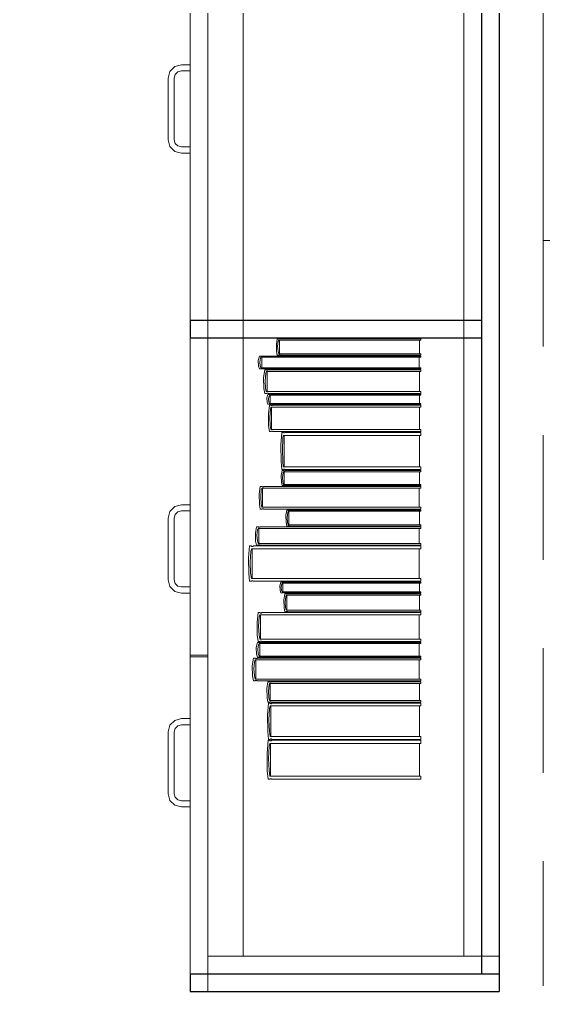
# Model space of a CAD drawing. Header units: inches. Extents: x -38 to 5698, y -33 to 92.
# Drawn here: x 121.977 to 122.57, y 38.133 to 39.25 of the extents above; entities that cross this region are included whole.
import ezdxf

# ---------------------------------------------------------------- set-up
doc = ezdxf.new("R2010")
doc.units = ezdxf.units.IN
doc.header["$MEASUREMENT"] = 0
doc.set_wipeout_variables(frame=1)
doc.linetypes.add('Hidden Line', pattern=[0.195611, 0.141111, -0.0545])
doc.linetypes.add('Wipeout_Contour', pattern=[1, 0, -1])
for name, color, linetype in [('02 _ ARQ _ ZON _ Espacio.3D', 7, 'Continuous'), ('08 _ STR _ EXT _ 09 Vigas', 7, 'Continuous'), ('Interior - Mobiliario', 7, 'Continuous')]:
    doc.layers.add(name, color=color, linetype=linetype)

msp = doc.modelspace()

# ---------------------------------------------------------------- linework, layer by layer
at = {"layer": '02 _ ARQ _ ZON _ Espacio.3D', "color": 254, "linetype": 'Continuous', "lineweight": 0, "flags": 128}
msp.add_lwpolyline([(115.57, 30.8002), (116.07, 30.8001), (116.07, 30.2), (116.67, 30.1999), (116.67, 29.7), (122.57, 29.7), (122.57, 30.2), (122.57, 30.6), (122.812, 30.6), (122.812, 39), (122.57, 39), (122.57, 39.75), (116.07, 39.75), (116.07, 39.65), (116.07, 39), (115.57, 39)], dxfattribs=at)
at = {"layer": '08 _ STR _ EXT _ 09 Vigas', "color": 251, "linetype": 'Hidden Line', "lineweight": 13}
msp.add_line((122.57, 30.2), (122.57, 39.4), dxfattribs=at)
at = {"layer": 'Interior - Mobiliario', "color": 175, "linetype": 'Continuous', "lineweight": 13}
for p, q in [((122.19, 38.17), (122.19, 39.63)), ((122.5, 39.63), (122.5, 38.17)), ((122.147, 39.1915), (122.145, 39.184)), ((122.1525, 39.197), (122.147, 39.1915)), ((122.16, 39.199), (122.1525, 39.197)), ((122.1531, 39.188), (122.156, 39.1909)), ((122.156, 39.1909), (122.16, 39.192)), ((122.17, 39.199), (122.16, 39.199)), ((122.16, 39.192), (122.17, 39.192)), ((122.17, 39.192), (122.17, 39.199)), ((122.145, 39.184), (122.145, 39.114)), ((122.152, 39.184), (122.1531, 39.188)), ((122.152, 39.114), (122.152, 39.184)), ((122.145, 39.114), (122.147, 39.1065)), ((122.1531, 39.11), (122.152, 39.114)), ((122.147, 39.1065), (122.1525, 39.101)), ((122.156, 39.1071), (122.1531, 39.11)), ((122.16, 39.106), (122.156, 39.1071)), ((122.17, 39.106), (122.16, 39.106)), ((122.17, 39.099), (122.17, 39.106)), ((122.1525, 39.101), (122.16, 39.099)), ((122.16, 39.099), (122.17, 39.099)), ((122.2678, 38.8744), (122.2676, 38.8828)), ((122.2691, 38.8804), (122.2695, 38.8746)), ((122.2472, 38.8645), (122.2484, 38.8694)), ((122.2484, 38.8694), (122.2504, 38.8694)), ((122.2497, 38.8671), (122.2489, 38.8626)), ((122.2502, 38.8682), (122.2497, 38.8671)), ((122.4313, 38.8682), (122.2502, 38.8682)), ((122.2504, 38.8694), (122.2506, 38.8693)), ((122.2506, 38.8693), (122.2508, 38.8692)), ((122.2508, 38.8692), (122.251, 38.8691)), ((122.251, 38.8691), (122.2513, 38.8691)), ((122.2512, 38.856), (122.2512, 38.8682)), ((122.2513, 38.8691), (122.2516, 38.8691)), ((122.2516, 38.8691), (122.2518, 38.8691)), ((122.2518, 38.8691), (122.2521, 38.8692)), ((122.2521, 38.8692), (122.2523, 38.8693)), ((122.2523, 38.8693), (122.2524, 38.8694)), ((122.2524, 38.8694), (122.4313, 38.8694)), ((122.2687, 38.8704), (122.2678, 38.8744)), ((122.2704, 38.8704), (122.2687, 38.8704)), ((122.2695, 38.8746), (122.2703, 38.8718)), ((122.2703, 38.8718), (122.4313, 38.8718)), ((122.2705, 38.8704), (122.2704, 38.8704)), ((122.2707, 38.8705), (122.2705, 38.8704)), ((122.271, 38.8706), (122.2707, 38.8705)), ((122.2712, 38.8707), (122.271, 38.8706)), ((122.2714, 38.8707), (122.2712, 38.8707)), ((122.2717, 38.8706), (122.2714, 38.8707)), ((122.2719, 38.8706), (122.2717, 38.8706)), ((122.2721, 38.8705), (122.2719, 38.8706)), ((122.2722, 38.8704), (122.2721, 38.8705)), ((122.4313, 38.8704), (122.2722, 38.8704)), ((122.4295, 38.8682), (122.4295, 38.856)), ((122.4313, 38.8718), (122.4313, 38.8704)), ((122.4313, 38.8694), (122.4313, 38.8682)), ((122.2474, 38.858), (122.2472, 38.8645)), ((122.2484, 38.8548), (122.2474, 38.858)), ((122.2489, 38.8626), (122.2494, 38.8582)), ((122.2494, 38.8582), (122.2502, 38.856)), ((122.2502, 38.856), (122.4313, 38.856)), ((122.4313, 38.856), (122.4313, 38.8548)), ((122.2504, 38.8548), (122.2484, 38.8548)), ((122.2505, 38.8549), (122.2504, 38.8548)), ((122.2507, 38.855), (122.2505, 38.8549)), ((122.251, 38.855), (122.2507, 38.855)), ((122.2513, 38.8551), (122.251, 38.855)), ((122.2515, 38.8551), (122.2513, 38.8551)), ((122.2518, 38.8551), (122.2515, 38.8551)), ((122.252, 38.855), (122.2518, 38.8551)), ((122.2523, 38.8549), (122.252, 38.855)), ((122.2524, 38.8548), (122.2523, 38.8549)), ((122.4313, 38.8548), (122.2524, 38.8548)), ((122.2532, 38.8449), (122.2544, 38.8538)), ((122.2535, 38.8328), (122.2532, 38.8449)), ((122.2544, 38.8538), (122.2563, 38.8538)), ((122.2557, 38.8496), (122.2549, 38.8414)), ((122.2562, 38.8517), (122.2557, 38.8496)), ((122.4313, 38.8517), (122.2562, 38.8517)), ((122.2563, 38.8538), (122.2565, 38.8537)), ((122.2565, 38.8537), (122.2567, 38.8535)), ((122.2567, 38.8535), (122.257, 38.8534)), ((122.257, 38.8534), (122.2572, 38.8534)), ((122.2571, 38.8291), (122.2571, 38.8517)), ((122.2571, 38.8517), (122.4296, 38.8517)), ((122.2572, 38.8534), (122.2575, 38.8534)), ((122.2575, 38.8534), (122.2577, 38.8535)), ((122.2577, 38.8535), (122.258, 38.8536)), ((122.258, 38.8536), (122.2582, 38.8537)), ((122.2582, 38.8537), (122.2583, 38.8538)), ((122.2583, 38.8538), (122.4313, 38.8538)), ((122.4296, 38.8517), (122.4296, 38.8291)), ((122.4313, 38.8538), (122.4313, 38.8517)), ((122.2549, 38.8414), (122.2554, 38.8331)), ((122.2544, 38.8269), (122.2535, 38.8328)), ((122.2563, 38.8269), (122.2544, 38.8269)), ((122.2554, 38.8331), (122.2562, 38.8291)), ((122.2562, 38.8291), (122.4313, 38.8291)), ((122.2564, 38.827), (122.2563, 38.8269)), ((122.2567, 38.8272), (122.2564, 38.827)), ((122.2569, 38.8273), (122.2567, 38.8272)), ((122.2572, 38.8273), (122.2569, 38.8273)), ((122.2569, 38.8222), (122.2581, 38.8259)), ((122.2571, 38.8172), (122.2569, 38.8222)), ((122.4296, 38.8291), (122.2571, 38.8291)), ((122.2574, 38.8274), (122.2572, 38.8273)), ((122.2577, 38.8273), (122.2574, 38.8274)), ((122.2579, 38.8272), (122.2577, 38.8273)), ((122.2582, 38.8271), (122.2579, 38.8272)), ((122.2581, 38.8259), (122.26, 38.8259)), ((122.2583, 38.8269), (122.2582, 38.8271)), ((122.4313, 38.8269), (122.2583, 38.8269)), ((122.2593, 38.8242), (122.2586, 38.8208)), ((122.2598, 38.825), (122.2593, 38.8242)), ((122.4313, 38.825), (122.2598, 38.825)), ((122.26, 38.8259), (122.2601, 38.8258)), ((122.2601, 38.8258), (122.2603, 38.8258)), ((122.2603, 38.8258), (122.2606, 38.8257)), ((122.2606, 38.8257), (122.2608, 38.8257)), ((122.2607, 38.8157), (122.2607, 38.825)), ((122.2608, 38.8257), (122.2611, 38.8257)), ((122.2611, 38.8257), (122.2613, 38.8257)), ((122.2613, 38.8257), (122.2616, 38.8258)), ((122.2616, 38.8258), (122.2618, 38.8259)), ((122.2618, 38.8259), (122.2619, 38.8259)), ((122.2619, 38.8259), (122.4313, 38.8259)), ((122.4296, 38.825), (122.4296, 38.8157)), ((122.4313, 38.8291), (122.4313, 38.8269)), ((122.4313, 38.8259), (122.4313, 38.825)), ((122.2581, 38.8148), (122.2571, 38.8172)), ((122.26, 38.8148), (122.2581, 38.8148)), ((122.2586, 38.8208), (122.259, 38.8173)), ((122.2586, 38.8038), (122.2597, 38.8138)), ((122.259, 38.8173), (122.2598, 38.8157)), ((122.2597, 38.8138), (122.2616, 38.8138)), ((122.2598, 38.8157), (122.4313, 38.8157)), ((122.2601, 38.8148), (122.26, 38.8148)), ((122.2603, 38.8149), (122.2601, 38.8148)), ((122.2605, 38.8149), (122.2603, 38.8149)), ((122.2608, 38.815), (122.2605, 38.8149)), ((122.261, 38.815), (122.2608, 38.815)), ((122.2613, 38.815), (122.261, 38.815)), ((122.2615, 38.8114), (122.261, 38.8091)), ((122.2615, 38.8149), (122.2613, 38.815)), ((122.2617, 38.8149), (122.2615, 38.8149)), ((122.4313, 38.8114), (122.2615, 38.8114)), ((122.2616, 38.8138), (122.2618, 38.8136)), ((122.2619, 38.8148), (122.2617, 38.8149)), ((122.2618, 38.8136), (122.262, 38.8135)), ((122.4313, 38.8148), (122.2619, 38.8148)), ((122.262, 38.8135), (122.2622, 38.8133)), ((122.2622, 38.8133), (122.2625, 38.8133)), ((122.2623, 38.7863), (122.2623, 38.8114)), ((122.2625, 38.8133), (122.2627, 38.8133)), ((122.2627, 38.8133), (122.263, 38.8134)), ((122.263, 38.8134), (122.2632, 38.8135)), ((122.2632, 38.8135), (122.2634, 38.8137)), ((122.2634, 38.8137), (122.2635, 38.8138)), ((122.2635, 38.8138), (122.4313, 38.8138)), ((122.4296, 38.8114), (122.4296, 38.7863)), ((122.4313, 38.8157), (122.4313, 38.8148)), ((122.4313, 38.8138), (122.4313, 38.8114)), ((122.2588, 38.7905), (122.2586, 38.8038)), ((122.261, 38.8091), (122.2602, 38.8)), ((122.2602, 38.8), (122.2607, 38.7908)), ((122.2597, 38.784), (122.2588, 38.7905)), ((122.2607, 38.7908), (122.2615, 38.7863)), ((122.2616, 38.784), (122.2597, 38.784)), ((122.2615, 38.7863), (122.4313, 38.7863)), ((122.2617, 38.7841), (122.2616, 38.784)), ((122.2619, 38.7843), (122.2617, 38.7841)), ((122.2622, 38.7844), (122.2619, 38.7843)), ((122.2624, 38.7844), (122.2622, 38.7844)), ((122.2627, 38.7845), (122.2624, 38.7844)), ((122.2629, 38.7844), (122.2627, 38.7845)), ((122.2631, 38.7843), (122.2629, 38.7844)), ((122.2634, 38.7841), (122.2631, 38.7843)), ((122.2635, 38.784), (122.2634, 38.7841)), ((122.4313, 38.784), (122.2635, 38.784)), ((122.2728, 38.7689), (122.2739, 38.783)), ((122.2739, 38.783), (122.2756, 38.783)), ((122.2755, 38.7796), (122.275, 38.7764)), ((122.4313, 38.7796), (122.2755, 38.7796)), ((122.2756, 38.783), (122.2757, 38.7827)), ((122.2757, 38.7827), (122.2759, 38.7825)), ((122.2759, 38.7825), (122.2762, 38.7823)), ((122.2762, 38.7823), (122.2764, 38.7823)), ((122.2763, 38.7441), (122.2763, 38.7796)), ((122.2764, 38.7823), (122.2766, 38.7823)), ((122.2766, 38.7823), (122.2769, 38.7824)), ((122.2769, 38.7824), (122.2771, 38.7825)), ((122.2771, 38.7825), (122.2773, 38.7828)), ((122.2773, 38.7828), (122.2774, 38.783)), ((122.2774, 38.783), (122.4313, 38.783)), ((122.4298, 38.7796), (122.4298, 38.7441)), ((122.4313, 38.7863), (122.4313, 38.784)), ((122.4313, 38.783), (122.4313, 38.7796)), ((122.273, 38.75), (122.2728, 38.7689)), ((122.275, 38.7764), (122.2744, 38.7634)), ((122.2744, 38.7634), (122.2748, 38.7505)), ((122.2739, 38.7408), (122.273, 38.75)), ((122.2748, 38.7505), (122.2755, 38.7441)), ((122.2755, 38.7441), (122.4313, 38.7441)), ((122.4313, 38.7441), (122.4313, 38.7408)), ((122.2732, 38.7341), (122.2743, 38.7398)), ((122.2734, 38.7265), (122.2732, 38.7341)), ((122.2756, 38.7408), (122.2739, 38.7408)), ((122.2743, 38.7398), (122.276, 38.7398)), ((122.2754, 38.7371), (122.2747, 38.7319)), ((122.2759, 38.7384), (122.2754, 38.7371)), ((122.2757, 38.7409), (122.2756, 38.7408)), ((122.2759, 38.7412), (122.2757, 38.7409)), ((122.2761, 38.7414), (122.2759, 38.7412)), ((122.4313, 38.7384), (122.2759, 38.7384)), ((122.276, 38.7398), (122.2761, 38.7397)), ((122.2763, 38.7415), (122.2761, 38.7414)), ((122.2761, 38.7397), (122.2763, 38.7396)), ((122.2766, 38.7415), (122.2763, 38.7415)), ((122.2763, 38.7396), (122.2765, 38.7395)), ((122.2765, 38.7395), (122.2768, 38.7395)), ((122.2768, 38.7414), (122.2766, 38.7415)), ((122.2766, 38.7241), (122.2766, 38.7384)), ((122.277, 38.7412), (122.2768, 38.7414)), ((122.2768, 38.7395), (122.277, 38.7395)), ((122.2772, 38.741), (122.277, 38.7412)), ((122.277, 38.7395), (122.2772, 38.7395)), ((122.2774, 38.7408), (122.2772, 38.741)), ((122.2772, 38.7395), (122.2775, 38.7396)), ((122.4313, 38.7408), (122.2774, 38.7408)), ((122.2775, 38.7396), (122.2777, 38.7397)), ((122.2777, 38.7397), (122.2777, 38.7398)), ((122.2777, 38.7398), (122.4313, 38.7398)), ((122.4298, 38.7384), (122.4298, 38.7241)), ((122.4313, 38.7398), (122.4313, 38.7384)), ((122.2481, 38.7132), (122.2494, 38.7218)), ((122.2494, 38.7218), (122.2513, 38.7218)), ((122.2513, 38.7218), (122.2515, 38.7216)), ((122.253, 38.7215), (122.2533, 38.7217)), ((122.2533, 38.7217), (122.2534, 38.7218)), ((122.2534, 38.7218), (122.4313, 38.7218)), ((122.2743, 38.7228), (122.2734, 38.7265)), ((122.276, 38.7228), (122.2743, 38.7228)), ((122.2747, 38.7319), (122.2751, 38.7267)), ((122.2751, 38.7267), (122.2759, 38.7241)), ((122.2759, 38.7241), (122.4313, 38.7241)), ((122.2761, 38.7228), (122.276, 38.7228)), ((122.2763, 38.723), (122.2761, 38.7228)), ((122.2765, 38.723), (122.2763, 38.723)), ((122.2767, 38.7231), (122.2765, 38.723)), ((122.277, 38.7231), (122.2767, 38.7231)), ((122.2772, 38.723), (122.277, 38.7231)), ((122.2774, 38.723), (122.2772, 38.723)), ((122.2776, 38.7229), (122.2774, 38.723)), ((122.2777, 38.7228), (122.2776, 38.7229)), ((122.4313, 38.7228), (122.2777, 38.7228)), ((122.4313, 38.7241), (122.4313, 38.7228)), ((122.4313, 38.7218), (122.4313, 38.7197)), ((122.2484, 38.7018), (122.2481, 38.7132)), ((122.2506, 38.7178), (122.2499, 38.7099)), ((122.2512, 38.7197), (122.2506, 38.7178)), ((122.4313, 38.7197), (122.2512, 38.7197)), ((122.2515, 38.7216), (122.2517, 38.7215)), ((122.2517, 38.7215), (122.252, 38.7214)), ((122.252, 38.7214), (122.2522, 38.7214)), ((122.2521, 38.6982), (122.2521, 38.7197)), ((122.2522, 38.7214), (122.2525, 38.7214)), ((122.2525, 38.7214), (122.2528, 38.7214)), ((122.2528, 38.7214), (122.253, 38.7215)), ((122.4295, 38.7197), (122.4295, 38.6982)), ((122.1525, 38.699), (122.16, 38.701)), ((122.16, 38.701), (122.17, 38.701)), ((122.17, 38.701), (122.17, 38.694)), ((122.2494, 38.6961), (122.2484, 38.7018)), ((122.2499, 38.7099), (122.2503, 38.702)), ((122.2503, 38.702), (122.2512, 38.6982)), ((122.145, 38.686), (122.147, 38.6935)), ((122.147, 38.6935), (122.1525, 38.699)), ((122.1531, 38.69), (122.152, 38.686)), ((122.156, 38.6929), (122.1531, 38.69)), ((122.16, 38.694), (122.156, 38.6929)), ((122.17, 38.694), (122.16, 38.694)), ((122.2513, 38.6961), (122.2494, 38.6961)), ((122.2512, 38.6982), (122.4313, 38.6982)), ((122.2514, 38.6962), (122.2513, 38.6961)), ((122.2517, 38.6964), (122.2514, 38.6962)), ((122.2519, 38.6965), (122.2517, 38.6964)), ((122.2522, 38.6966), (122.2519, 38.6965)), ((122.2524, 38.6966), (122.2522, 38.6966)), ((122.2527, 38.6965), (122.2524, 38.6966)), ((122.253, 38.6964), (122.2527, 38.6965)), ((122.2532, 38.6963), (122.253, 38.6964)), ((122.2534, 38.6961), (122.2532, 38.6963)), ((122.4313, 38.6961), (122.2534, 38.6961)), ((122.2784, 38.6891), (122.2794, 38.6951)), ((122.2786, 38.6809), (122.2784, 38.6891)), ((122.2794, 38.6951), (122.281, 38.6951)), ((122.2805, 38.6923), (122.2798, 38.6867)), ((122.2809, 38.6937), (122.2805, 38.6923)), ((122.4313, 38.6937), (122.2809, 38.6937)), ((122.281, 38.6951), (122.2812, 38.695)), ((122.2812, 38.695), (122.2814, 38.6949)), ((122.2814, 38.6949), (122.2816, 38.6949)), ((122.2816, 38.6949), (122.2818, 38.6948)), ((122.2817, 38.6784), (122.2817, 38.6937)), ((122.2818, 38.6948), (122.282, 38.6948)), ((122.282, 38.6948), (122.2822, 38.6949)), ((122.2822, 38.6949), (122.2825, 38.6949)), ((122.2825, 38.6949), (122.2826, 38.6951)), ((122.2826, 38.6951), (122.2827, 38.6951)), ((122.2827, 38.6951), (122.4313, 38.6951)), ((122.4298, 38.6937), (122.4298, 38.6784)), ((122.4313, 38.6982), (122.4313, 38.6961)), ((122.4313, 38.6951), (122.4313, 38.6937)), ((122.145, 38.616), (122.145, 38.686)), ((122.152, 38.686), (122.152, 38.616)), ((122.2794, 38.6769), (122.2786, 38.6809)), ((122.2798, 38.6867), (122.2802, 38.6811)), ((122.2802, 38.6811), (122.2809, 38.6784)), ((122.2809, 38.6784), (122.4313, 38.6784)), ((122.2813, 38.6771), (122.2811, 38.677)), ((122.2815, 38.6772), (122.2813, 38.6771)), ((122.2817, 38.6772), (122.2815, 38.6772)), ((122.282, 38.6772), (122.2817, 38.6772)), ((122.2822, 38.6772), (122.282, 38.6772)), ((122.2824, 38.6771), (122.2822, 38.6772)), ((122.2826, 38.677), (122.2824, 38.6771)), ((122.2827, 38.6769), (122.2826, 38.677)), ((122.4313, 38.6784), (122.4313, 38.6769)), ((122.2439, 38.6691), (122.2451, 38.6759)), ((122.2441, 38.66), (122.2439, 38.6691)), ((122.2451, 38.6759), (122.2471, 38.6759)), ((122.2464, 38.6727), (122.2456, 38.6665)), ((122.2456, 38.6665), (122.2461, 38.6602)), ((122.247, 38.6743), (122.2464, 38.6727)), ((122.4313, 38.6743), (122.247, 38.6743)), ((122.2471, 38.6759), (122.2473, 38.6758)), ((122.2473, 38.6758), (122.2475, 38.6757)), ((122.2475, 38.6757), (122.2478, 38.6756)), ((122.2478, 38.6756), (122.2481, 38.6756)), ((122.2479, 38.6571), (122.2479, 38.6743)), ((122.2481, 38.6756), (122.2483, 38.6756)), ((122.2483, 38.6756), (122.2486, 38.6756)), ((122.2486, 38.6756), (122.2489, 38.6757)), ((122.2489, 38.6757), (122.2491, 38.6759)), ((122.2491, 38.6759), (122.2492, 38.6759)), ((122.2492, 38.6759), (122.4313, 38.6759)), ((122.281, 38.6769), (122.2794, 38.6769)), ((122.2811, 38.677), (122.281, 38.6769)), ((122.4313, 38.6769), (122.2827, 38.6769)), ((122.4295, 38.6743), (122.4295, 38.6571)), ((122.4313, 38.6759), (122.4313, 38.6743)), ((122.2451, 38.6555), (122.2441, 38.66)), ((122.2471, 38.6555), (122.2451, 38.6555)), ((122.2461, 38.6602), (122.247, 38.6571)), ((122.247, 38.6571), (122.4313, 38.6571)), ((122.2472, 38.6556), (122.2471, 38.6555)), ((122.2475, 38.6557), (122.2472, 38.6556)), ((122.2477, 38.6558), (122.2475, 38.6557)), ((122.248, 38.6558), (122.2477, 38.6558)), ((122.2483, 38.6558), (122.248, 38.6558)), ((122.2485, 38.6558), (122.2483, 38.6558)), ((122.2488, 38.6557), (122.2485, 38.6558)), ((122.249, 38.6556), (122.2488, 38.6557)), ((122.2492, 38.6555), (122.249, 38.6556)), ((122.4313, 38.6555), (122.2492, 38.6555)), ((122.4313, 38.6571), (122.4313, 38.6555)), ((122.236, 38.6411), (122.2373, 38.6545)), ((122.2373, 38.6545), (122.2394, 38.6545)), ((122.2387, 38.6482), (122.2379, 38.636)), ((122.2393, 38.6513), (122.2387, 38.6482)), ((122.4313, 38.6513), (122.2393, 38.6513)), ((122.2394, 38.6545), (122.2396, 38.6543)), ((122.2396, 38.6543), (122.2399, 38.654)), ((122.2399, 38.654), (122.2401, 38.6539)), ((122.2401, 38.6539), (122.2404, 38.6538)), ((122.2402, 38.6176), (122.2402, 38.6513)), ((122.2404, 38.6538), (122.2407, 38.6538)), ((122.2407, 38.6538), (122.241, 38.6539)), ((122.241, 38.6539), (122.2412, 38.6541)), ((122.2412, 38.6541), (122.2415, 38.6543)), ((122.2415, 38.6543), (122.2416, 38.6545)), ((122.2416, 38.6545), (122.4313, 38.6545)), ((122.4294, 38.6513), (122.4294, 38.6176)), ((122.4313, 38.6545), (122.4313, 38.6513)), ((122.2363, 38.6232), (122.236, 38.6411)), ((122.2379, 38.636), (122.2384, 38.6236)), ((122.2373, 38.6144), (122.2363, 38.6232)), ((122.2384, 38.6236), (122.2393, 38.6176)), ((122.147, 38.6085), (122.145, 38.616)), ((122.152, 38.616), (122.1531, 38.612)), ((122.1531, 38.612), (122.156, 38.6091)), ((122.2394, 38.6144), (122.2373, 38.6144)), ((122.2393, 38.6176), (122.4313, 38.6176)), ((122.2396, 38.6146), (122.2394, 38.6144)), ((122.2398, 38.6148), (122.2396, 38.6146)), ((122.2401, 38.615), (122.2398, 38.6148)), ((122.2403, 38.6151), (122.2401, 38.615)), ((122.2406, 38.6151), (122.2403, 38.6151)), ((122.2409, 38.615), (122.2406, 38.6151)), ((122.2412, 38.6149), (122.2409, 38.615)), ((122.2414, 38.6146), (122.2412, 38.6149)), ((122.2416, 38.6144), (122.2414, 38.6146)), ((122.4313, 38.6144), (122.2416, 38.6144)), ((122.2717, 38.6094), (122.2727, 38.6134)), ((122.2727, 38.6134), (122.2744, 38.6134)), ((122.2738, 38.6116), (122.2732, 38.6079)), ((122.2743, 38.6125), (122.2738, 38.6116)), ((122.4313, 38.6125), (122.2743, 38.6125)), ((122.2744, 38.6134), (122.2746, 38.6134)), ((122.2746, 38.6134), (122.2748, 38.6133)), ((122.2748, 38.6133), (122.275, 38.6133)), ((122.275, 38.6133), (122.2752, 38.6132)), ((122.2751, 38.6024), (122.2751, 38.6125)), ((122.2752, 38.6132), (122.2755, 38.6132)), ((122.2755, 38.6132), (122.2757, 38.6133)), ((122.2757, 38.6133), (122.2759, 38.6133)), ((122.2759, 38.6133), (122.2761, 38.6134)), ((122.2761, 38.6134), (122.2762, 38.6134)), ((122.2762, 38.6134), (122.4313, 38.6134)), ((122.4298, 38.6125), (122.4298, 38.6024)), ((122.4313, 38.6176), (122.4313, 38.6144)), ((122.4313, 38.6134), (122.4313, 38.6125)), ((122.1525, 38.603), (122.147, 38.6085)), ((122.16, 38.601), (122.1525, 38.603)), ((122.156, 38.6091), (122.16, 38.608)), ((122.16, 38.608), (122.17, 38.608)), ((122.17, 38.601), (122.16, 38.601)), ((122.17, 38.608), (122.17, 38.601)), ((122.2719, 38.604), (122.2717, 38.6094)), ((122.2727, 38.6014), (122.2719, 38.604)), ((122.2744, 38.6014), (122.2727, 38.6014)), ((122.2732, 38.6079), (122.2736, 38.6042)), ((122.2736, 38.6042), (122.2743, 38.6024)), ((122.2743, 38.6024), (122.4313, 38.6024)), ((122.2745, 38.6014), (122.2744, 38.6014)), ((122.2747, 38.6015), (122.2745, 38.6014)), ((122.2749, 38.6016), (122.2747, 38.6015)), ((122.2752, 38.6016), (122.2749, 38.6016)), ((122.2754, 38.6016), (122.2752, 38.6016)), ((122.2756, 38.6016), (122.2754, 38.6016)), ((122.2759, 38.6015), (122.2756, 38.6016)), ((122.2761, 38.6015), (122.2759, 38.6015)), ((122.2762, 38.6014), (122.2761, 38.6015)), ((122.4313, 38.6014), (122.2762, 38.6014)), ((122.2762, 38.5936), (122.2772, 38.6004)), ((122.2772, 38.6004), (122.2789, 38.6004)), ((122.2789, 38.6004), (122.279, 38.6003)), ((122.279, 38.6003), (122.2792, 38.6002)), ((122.2792, 38.6002), (122.2794, 38.6001)), ((122.2794, 38.6001), (122.2797, 38.6001)), ((122.2797, 38.6001), (122.2799, 38.6001)), ((122.2799, 38.6001), (122.2801, 38.6001)), ((122.2801, 38.6001), (122.2803, 38.6002)), ((122.2803, 38.6002), (122.2805, 38.6003)), ((122.2805, 38.6003), (122.2806, 38.6004)), ((122.2806, 38.6004), (122.4313, 38.6004)), ((122.4313, 38.6024), (122.4313, 38.6014)), ((122.4313, 38.6004), (122.4313, 38.5988)), ((122.2764, 38.5845), (122.2762, 38.5936)), ((122.2783, 38.5972), (122.2777, 38.591)), ((122.2777, 38.591), (122.2781, 38.5847)), ((122.2788, 38.5988), (122.2783, 38.5972)), ((122.4313, 38.5988), (122.2788, 38.5988)), ((122.2795, 38.5816), (122.2795, 38.5988)), ((122.4298, 38.5988), (122.4298, 38.5816)), ((122.2458, 38.5681), (122.247, 38.579)), ((122.247, 38.579), (122.249, 38.579)), ((122.249, 38.579), (122.2492, 38.5788)), ((122.2492, 38.5788), (122.2494, 38.5787)), ((122.2494, 38.5787), (122.2497, 38.5785)), ((122.2497, 38.5785), (122.2499, 38.5785)), ((122.2499, 38.5785), (122.2502, 38.5785)), ((122.2502, 38.5785), (122.2505, 38.5785)), ((122.2505, 38.5785), (122.2507, 38.5787)), ((122.2507, 38.5787), (122.2509, 38.5789)), ((122.2509, 38.5789), (122.251, 38.579)), ((122.251, 38.579), (122.4313, 38.579)), ((122.2772, 38.58), (122.2764, 38.5845)), ((122.2789, 38.58), (122.2772, 38.58)), ((122.2781, 38.5847), (122.2788, 38.5816)), ((122.2788, 38.5816), (122.4313, 38.5816)), ((122.279, 38.5801), (122.2789, 38.58)), ((122.2792, 38.5802), (122.279, 38.5801)), ((122.2794, 38.5803), (122.2792, 38.5802)), ((122.2796, 38.5804), (122.2794, 38.5803)), ((122.2798, 38.5804), (122.2796, 38.5804)), ((122.2801, 38.5803), (122.2798, 38.5804)), ((122.2803, 38.5802), (122.2801, 38.5803)), ((122.2805, 38.5801), (122.2803, 38.5802)), ((122.2806, 38.58), (122.2805, 38.5801)), ((122.4313, 38.58), (122.2806, 38.58)), ((122.4313, 38.5816), (122.4313, 38.58)), ((122.4313, 38.579), (122.4313, 38.5764)), ((122.246, 38.5534), (122.2458, 38.5681)), ((122.2483, 38.5739), (122.2475, 38.5638)), ((122.2488, 38.5764), (122.2483, 38.5739)), ((122.4313, 38.5764), (122.2488, 38.5764)), ((122.2498, 38.5488), (122.2498, 38.5764)), ((122.4295, 38.5764), (122.4295, 38.5488)), ((122.2475, 38.5638), (122.248, 38.5538)), ((122.2449, 38.5396), (122.2462, 38.5452)), ((122.247, 38.5462), (122.246, 38.5534)), ((122.2462, 38.5452), (122.2482, 38.5452)), ((122.249, 38.5462), (122.247, 38.5462)), ((122.248, 38.5439), (122.2475, 38.5426)), ((122.248, 38.5538), (122.2488, 38.5488)), ((122.4313, 38.5439), (122.248, 38.5439)), ((122.2482, 38.5452), (122.2484, 38.5451)), ((122.2484, 38.5451), (122.2486, 38.545)), ((122.2486, 38.545), (122.2489, 38.545)), ((122.2488, 38.5488), (122.4313, 38.5488)), ((122.2489, 38.545), (122.2491, 38.5449)), ((122.2491, 38.5463), (122.249, 38.5462)), ((122.249, 38.5298), (122.249, 38.5439)), ((122.2493, 38.5465), (122.2491, 38.5463)), ((122.2491, 38.5449), (122.2494, 38.5449)), ((122.2496, 38.5467), (122.2493, 38.5465)), ((122.2494, 38.5449), (122.2497, 38.545)), ((122.2499, 38.5468), (122.2496, 38.5467)), ((122.2497, 38.545), (122.2499, 38.545)), ((122.2501, 38.5468), (122.2499, 38.5468)), ((122.2499, 38.545), (122.2501, 38.5452)), ((122.2504, 38.5467), (122.2501, 38.5468)), ((122.2501, 38.5452), (122.2503, 38.5452)), ((122.2503, 38.5452), (122.4313, 38.5452)), ((122.2507, 38.5466), (122.2504, 38.5467)), ((122.2509, 38.5464), (122.2507, 38.5466)), ((122.251, 38.5462), (122.2509, 38.5464)), ((122.4313, 38.5462), (122.251, 38.5462)), ((122.4295, 38.5439), (122.4295, 38.5298)), ((122.4313, 38.5488), (122.4313, 38.5462)), ((122.4313, 38.5452), (122.4313, 38.5439)), ((122.2452, 38.5321), (122.2449, 38.5396)), ((122.2462, 38.5285), (122.2452, 38.5321)), ((122.2475, 38.5426), (122.2467, 38.5375)), ((122.2467, 38.5375), (122.2472, 38.5323)), ((122.2472, 38.5323), (122.248, 38.5298)), ((122.17, 38.531), (122.19, 38.531)), ((122.17, 38.529), (122.19, 38.529)), ((122.2404, 38.5189), (122.2416, 38.5275)), ((122.2416, 38.5275), (122.2437, 38.5275)), ((122.243, 38.5234), (122.2422, 38.5155)), ((122.2435, 38.5254), (122.243, 38.5234)), ((122.4313, 38.5254), (122.2435, 38.5254)), ((122.2437, 38.5275), (122.2439, 38.5273)), ((122.2439, 38.5273), (122.2441, 38.5272)), ((122.2441, 38.5272), (122.2444, 38.5271)), ((122.2444, 38.5271), (122.2446, 38.527)), ((122.2445, 38.5038), (122.2445, 38.5254)), ((122.2446, 38.527), (122.2449, 38.527)), ((122.2449, 38.527), (122.2452, 38.5271)), ((122.2452, 38.5271), (122.2455, 38.5272)), ((122.2455, 38.5272), (122.2457, 38.5274)), ((122.2457, 38.5274), (122.2458, 38.5275)), ((122.2458, 38.5275), (122.4313, 38.5275)), ((122.2482, 38.5285), (122.2462, 38.5285)), ((122.248, 38.5298), (122.4313, 38.5298)), ((122.2483, 38.5285), (122.2482, 38.5285)), ((122.2485, 38.5286), (122.2483, 38.5285)), ((122.2488, 38.5287), (122.2485, 38.5286)), ((122.2491, 38.5287), (122.2488, 38.5287)), ((122.2493, 38.5287), (122.2491, 38.5287)), ((122.2496, 38.5287), (122.2493, 38.5287)), ((122.2499, 38.5286), (122.2496, 38.5287)), ((122.2501, 38.5285), (122.2499, 38.5286)), ((122.2503, 38.5285), (122.2501, 38.5285)), ((122.4313, 38.5285), (122.2503, 38.5285)), ((122.4294, 38.5254), (122.4294, 38.5038)), ((122.4313, 38.5298), (122.4313, 38.5285)), ((122.4313, 38.5275), (122.4313, 38.5254)), ((122.2406, 38.5074), (122.2404, 38.5189)), ((122.2422, 38.5155), (122.2427, 38.5076)), ((122.2416, 38.5017), (122.2406, 38.5074)), ((122.2437, 38.5017), (122.2416, 38.5017)), ((122.2427, 38.5076), (122.2435, 38.5038)), ((122.2435, 38.5038), (122.4313, 38.5038)), ((122.2438, 38.5018), (122.2437, 38.5017)), ((122.2441, 38.502), (122.2438, 38.5018)), ((122.2443, 38.5021), (122.2441, 38.502)), ((122.2446, 38.5021), (122.2443, 38.5021)), ((122.2449, 38.5021), (122.2446, 38.5021)), ((122.2451, 38.5021), (122.2449, 38.5021)), ((122.2454, 38.502), (122.2451, 38.5021)), ((122.2457, 38.5018), (122.2454, 38.502)), ((122.2458, 38.5017), (122.2457, 38.5018)), ((122.4313, 38.5017), (122.2458, 38.5017)), ((122.257, 38.493), (122.2581, 38.5007)), ((122.2581, 38.5007), (122.26, 38.5007)), ((122.2599, 38.4989), (122.2594, 38.4971)), ((122.4313, 38.4989), (122.2599, 38.4989)), ((122.26, 38.5007), (122.2602, 38.5006)), ((122.2602, 38.5006), (122.2604, 38.5005)), ((122.2604, 38.5005), (122.2606, 38.5004)), ((122.2606, 38.5004), (122.2609, 38.5003)), ((122.2607, 38.4795), (122.2607, 38.4989)), ((122.2609, 38.5003), (122.2611, 38.5003)), ((122.2611, 38.5003), (122.2614, 38.5004)), ((122.2614, 38.5004), (122.2616, 38.5005)), ((122.2616, 38.5005), (122.2618, 38.5006)), ((122.2618, 38.5006), (122.2619, 38.5007)), ((122.2619, 38.5007), (122.4313, 38.5007)), ((122.4296, 38.4989), (122.4296, 38.4795)), ((122.4313, 38.5038), (122.4313, 38.5017)), ((122.4313, 38.5007), (122.4313, 38.4989)), ((122.2572, 38.4827), (122.257, 38.493)), ((122.2594, 38.4971), (122.2586, 38.49)), ((122.2586, 38.49), (122.2591, 38.4829)), ((122.2581, 38.4776), (122.2572, 38.4827)), ((122.2576, 38.4629), (122.2587, 38.4766)), ((122.26, 38.4776), (122.2581, 38.4776)), ((122.2587, 38.4766), (122.2606, 38.4766)), ((122.2591, 38.4829), (122.2599, 38.4795)), ((122.2599, 38.4795), (122.4313, 38.4795)), ((122.2601, 38.4777), (122.26, 38.4776)), ((122.2603, 38.4778), (122.2601, 38.4777)), ((122.2606, 38.4779), (122.2603, 38.4778)), ((122.2608, 38.478), (122.2606, 38.4779)), ((122.2606, 38.4766), (122.2607, 38.4764)), ((122.2607, 38.4764), (122.261, 38.4762)), ((122.2611, 38.478), (122.2608, 38.478)), ((122.261, 38.4762), (122.2612, 38.476)), ((122.2613, 38.478), (122.2611, 38.478)), ((122.2616, 38.4779), (122.2613, 38.478)), ((122.2618, 38.4777), (122.2616, 38.4779)), ((122.2619, 38.4776), (122.2618, 38.4777)), ((122.4313, 38.4776), (122.2619, 38.4776)), ((122.262, 38.476), (122.2622, 38.4762)), ((122.2622, 38.4762), (122.2624, 38.4765)), ((122.2624, 38.4765), (122.2625, 38.4766)), ((122.2625, 38.4766), (122.4313, 38.4766)), ((122.4313, 38.4795), (122.4313, 38.4776)), ((122.4313, 38.4766), (122.4313, 38.4733)), ((122.2599, 38.4702), (122.2592, 38.4576)), ((122.2605, 38.4733), (122.2599, 38.4702)), ((122.4313, 38.4733), (122.2605, 38.4733)), ((122.2612, 38.476), (122.2615, 38.4759)), ((122.2613, 38.4388), (122.2613, 38.4733)), ((122.2615, 38.4759), (122.2617, 38.4759)), ((122.2617, 38.4759), (122.262, 38.476)), ((122.4296, 38.4733), (122.4296, 38.4388)), ((122.1525, 38.457), (122.147, 38.4515)), ((122.16, 38.459), (122.1525, 38.457)), ((122.17, 38.459), (122.16, 38.459)), ((122.17, 38.452), (122.17, 38.459)), ((122.2578, 38.4445), (122.2576, 38.4629)), ((122.2592, 38.4576), (122.2597, 38.4449)), ((122.147, 38.4515), (122.145, 38.444)), ((122.145, 38.444), (122.145, 38.374)), ((122.152, 38.444), (122.1531, 38.448)), ((122.152, 38.374), (122.152, 38.444)), ((122.1531, 38.448), (122.156, 38.4509)), ((122.156, 38.4509), (122.16, 38.452)), ((122.16, 38.452), (122.17, 38.452)), ((122.2587, 38.4355), (122.2578, 38.4445)), ((122.2597, 38.4449), (122.2605, 38.4388)), ((122.2572, 38.4197), (122.2584, 38.4345)), ((122.2584, 38.4345), (122.2603, 38.4345)), ((122.2606, 38.4355), (122.2587, 38.4355)), ((122.2603, 38.4345), (122.2604, 38.4342)), ((122.2604, 38.4342), (122.2606, 38.434)), ((122.2605, 38.4388), (122.4313, 38.4388)), ((122.2607, 38.4356), (122.2606, 38.4355)), ((122.2606, 38.434), (122.2609, 38.4338)), ((122.2609, 38.4359), (122.2607, 38.4356)), ((122.2612, 38.436), (122.2609, 38.4359)), ((122.2609, 38.4338), (122.2611, 38.4337)), ((122.2611, 38.4337), (122.2614, 38.4337)), ((122.2614, 38.4361), (122.2612, 38.436)), ((122.2617, 38.4361), (122.2614, 38.4361)), ((122.2614, 38.4337), (122.2616, 38.4338)), ((122.2616, 38.4338), (122.2619, 38.434)), ((122.2619, 38.4361), (122.2617, 38.4361)), ((122.2622, 38.4359), (122.2619, 38.4361)), ((122.2619, 38.434), (122.2621, 38.4343)), ((122.2621, 38.4343), (122.2622, 38.4345)), ((122.2624, 38.4357), (122.2622, 38.4359)), ((122.2622, 38.4345), (122.4313, 38.4345)), ((122.2625, 38.4355), (122.2624, 38.4357)), ((122.4313, 38.4355), (122.2625, 38.4355)), ((122.4313, 38.4388), (122.4313, 38.4355)), ((122.4313, 38.4345), (122.4313, 38.4309)), ((122.2596, 38.4276), (122.2589, 38.414)), ((122.2601, 38.4309), (122.2596, 38.4276)), ((122.4313, 38.4309), (122.2601, 38.4309)), ((122.261, 38.3938), (122.261, 38.4309)), ((122.4296, 38.4309), (122.4296, 38.3938)), ((122.2574, 38.4), (122.2572, 38.4197)), ((122.2589, 38.414), (122.2593, 38.4004)), ((122.2584, 38.3903), (122.2574, 38.4)), ((122.2593, 38.4004), (122.2601, 38.3938)), ((122.2603, 38.3903), (122.2584, 38.3903)), ((122.2601, 38.3938), (122.4313, 38.3938)), ((122.2604, 38.3904), (122.2603, 38.3903)), ((122.2606, 38.3907), (122.2604, 38.3904)), ((122.2608, 38.3909), (122.2606, 38.3907)), ((122.2611, 38.391), (122.2608, 38.3909)), ((122.2613, 38.391), (122.2611, 38.391)), ((122.2616, 38.3909), (122.2613, 38.391)), ((122.2618, 38.3908), (122.2616, 38.3909)), ((122.262, 38.3905), (122.2618, 38.3908)), ((122.2622, 38.3903), (122.262, 38.3905)), ((122.4313, 38.3903), (122.2622, 38.3903)), ((122.4313, 38.3938), (122.4313, 38.3903)), ((122.145, 38.374), (122.147, 38.3665)), ((122.147, 38.3665), (122.1525, 38.361)), ((122.1531, 38.37), (122.152, 38.374)), ((122.156, 38.3671), (122.1531, 38.37)), ((122.16, 38.366), (122.156, 38.3671)), ((122.17, 38.366), (122.16, 38.366)), ((122.17, 38.359), (122.17, 38.366)), ((122.1525, 38.361), (122.16, 38.359)), ((122.16, 38.359), (122.17, 38.359)), ((122.23, 38.19), (122.19, 38.19)), ((122.48, 38.19), (122.23, 38.19)), ((122.5, 38.17), (122.19, 38.17))]:
    msp.add_line(p, q, dxfattribs=at)

# ---------------------------------------------------------------- next in the draw order: wipeouts: each hides what was drawn before it
at = {"color": 254, "linetype": 'Wipeout_Contour', "lineweight": 0, "ltscale": 3339.20391}
msp.add_wipeout([(122.17, 38.89), (122.5, 38.89), (122.5, 38.91), (122.17, 38.91)], dxfattribs=at).dxf.layer = 'Interior - Mobiliario'

# ---------------------------------------------------------------- next in the draw order: linework, layer by layer
at = {"layer": 'Interior - Mobiliario', "color": 175, "linetype": 'Continuous', "lineweight": 13}
for p, q in [((122.19, 38.19), (122.19, 39.61)), ((122.23, 39.61), (122.23, 38.19)), ((122.48, 38.19), (122.48, 39.61)), ((122.17, 38.91), (122.17, 39.269)), ((122.19, 38.91), (122.19, 39.269)), ((122.17, 38.89), (122.17, 38.91)), ((122.17, 38.91), (122.5, 38.91)), ((122.17, 38.89), (122.17, 38.91)), ((122.17, 38.91), (122.19, 38.91)), ((122.5, 38.91), (122.5, 38.89)), ((122.5, 38.89), (122.17, 38.89)), ((122.17, 38.89), (122.17, 38.531)), ((122.17, 38.89), (122.19, 38.89)), ((122.19, 38.89), (122.19, 38.531)), ((122.2676, 38.8828), (122.2687, 38.889)), ((122.2687, 38.889), (122.2704, 38.889)), ((122.2698, 38.8861), (122.2691, 38.8804)), ((122.2703, 38.8875), (122.2698, 38.8861)), ((122.4313, 38.8875), (122.2703, 38.8875)), ((122.2704, 38.889), (122.2706, 38.8889)), ((122.2706, 38.8889), (122.2708, 38.8888)), ((122.2708, 38.8888), (122.271, 38.8887)), ((122.271, 38.8887), (122.2712, 38.8887)), ((122.2711, 38.8718), (122.2711, 38.8875)), ((122.2712, 38.8887), (122.2715, 38.8887)), ((122.2715, 38.8887), (122.2717, 38.8887)), ((122.2717, 38.8887), (122.2719, 38.8888)), ((122.2719, 38.8888), (122.2721, 38.8889)), ((122.2721, 38.8889), (122.2722, 38.889)), ((122.2722, 38.889), (122.4313, 38.889)), ((122.4297, 38.8875), (122.4297, 38.8718)), ((122.4313, 38.889), (122.4313, 38.8875))]:
    msp.add_line(p, q, dxfattribs=at)
at = {"layer": 'Interior - Mobiliario', "color": 175, "linetype": 'Continuous', "lineweight": 30}
for p, q in [((122.17, 38.91), (122.5, 38.91)), ((122.17, 38.91), (122.17, 38.89)), ((122.5, 38.91), (122.5, 38.89)), ((122.17, 38.89), (122.5, 38.89))]:
    msp.add_line(p, q, dxfattribs=at)

# ---------------------------------------------------------------- next in the draw order: wipeouts: each hides what was drawn before it
at = {"color": 254, "linetype": 'Wipeout_Contour', "lineweight": 0, "ltscale": 3339.90436}
msp.add_wipeout([(122.5, 38.17), (122.52, 38.17), (122.52, 39.63), (122.5, 39.63)], dxfattribs=at).dxf.layer = 'Interior - Mobiliario'

# ---------------------------------------------------------------- next in the draw order: linework, layer by layer
at = {"layer": 'Interior - Mobiliario', "color": 175, "linetype": 'Continuous', "lineweight": 30}
for p, q in [((122.5, 39.63), (122.5, 38.17)), ((122.52, 39.63), (122.52, 38.17)), ((122.5, 38.17), (122.52, 38.17))]:
    msp.add_line(p, q, dxfattribs=at)
at = {"layer": 'Interior - Mobiliario', "color": 175, "linetype": 'Continuous', "lineweight": 13}
for p, q in [((122.5, 38.17), (122.5, 39.63)), ((122.52, 39.63), (122.52, 38.17)), ((122.52, 39.61), (122.52, 38.19)), ((122.17, 38.91), (122.5, 38.91)), ((122.5, 38.91), (122.5, 38.89)), ((122.5, 38.89), (122.17, 38.89)), ((122.52, 38.19), (122.48, 38.19)), ((122.52, 38.17), (122.5, 38.17))]:
    msp.add_line(p, q, dxfattribs=at)

# ---------------------------------------------------------------- next in the draw order: wipeouts: each hides what was drawn before it
at = {"color": 254, "linetype": 'Wipeout_Contour', "lineweight": 0, "ltscale": 3339.107247}
msp.add_wipeout([(122.17, 38.15), (122.52, 38.15), (122.52, 38.17), (122.17, 38.17)], dxfattribs=at).dxf.layer = 'Interior - Mobiliario'

# ---------------------------------------------------------------- next in the draw order: linework, layer by layer
at = {"layer": 'Interior - Mobiliario', "color": 175, "linetype": 'Continuous', "lineweight": 13}
for p, q in [((122.17, 39.65), (122.17, 38.15)), ((122.52, 38.15), (122.52, 39.65)), ((122.17, 38.17), (122.17, 39.63)), ((122.17, 38.17), (122.17, 39.63)), ((122.19, 38.17), (122.19, 39.63)), ((122.19, 38.17), (122.19, 39.63)), ((122.5, 39.63), (122.5, 38.17)), ((122.5, 39.63), (122.5, 38.17)), ((122.5, 39.63), (122.5, 38.17)), ((122.52, 39.63), (122.52, 38.17)), ((122.17, 38.17), (122.17, 38.529)), ((122.19, 38.17), (122.19, 38.529)), ((122.19, 38.15), (122.19, 38.19)), ((122.52, 38.19), (122.52, 38.15)), ((122.17, 38.15), (122.17, 38.17)), ((122.17, 38.17), (122.52, 38.17)), ((122.52, 38.17), (122.17, 38.17)), ((122.5, 38.17), (122.17, 38.17)), ((122.17, 38.17), (122.19, 38.17)), ((122.5, 38.17), (122.19, 38.17)), ((122.5, 38.17), (122.19, 38.17)), ((122.52, 38.17), (122.52, 38.15)), ((122.52, 38.15), (122.17, 38.15)), ((122.17, 38.15), (122.52, 38.15)), ((122.52, 38.15), (122.19, 38.15))]:
    msp.add_line(p, q, dxfattribs=at)
at = {"layer": 'Interior - Mobiliario', "color": 175, "linetype": 'Continuous', "lineweight": 30}
for p, q in [((122.17, 38.17), (122.52, 38.17)), ((122.17, 38.17), (122.17, 38.15)), ((122.52, 38.17), (122.52, 38.15)), ((122.17, 38.15), (122.52, 38.15))]:
    msp.add_line(p, q, dxfattribs=at)

doc.saveas('drawing.dxf')
